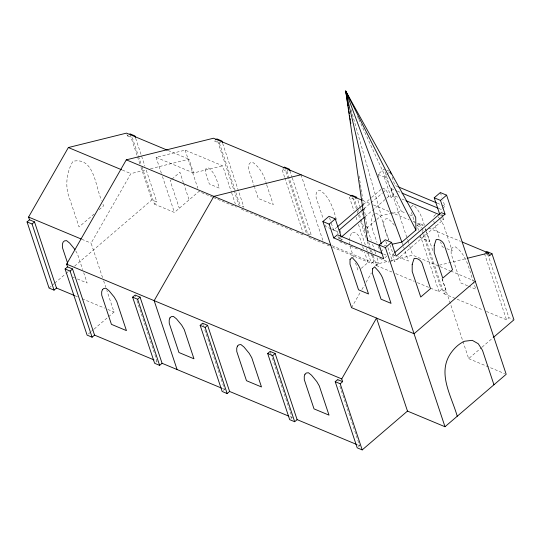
<?xml version="1.0" encoding="UTF-8"?>
<svg xmlns="http://www.w3.org/2000/svg" width="541" height="541" viewBox="0 0 541 541"><rect width="100%" height="100%" fill="white"/><g stroke="black" fill="none" stroke-linecap="round" stroke-linejoin="round"><path stroke-width="0.41" stroke-dasharray="2.71 2.03" d="M349.493 240.515L349.675 238.229L351.636 232.305C357.824 231.501 360.631 238.405 361.598 243.328M373.398 214.04C368.468 223.413 374.189 233.448 377.03 242.449M102.56 277.594L91.104 243.146L130.888 173.62L146.442 169.766M351.535 307.646L360.238 292.438M361.895 289.543L364.384 285.195M366.041 282.301L371.424 272.887M375.569 265.645L376.401 264.197L390.122 260.789M411.228 206.98L413.25 204.978C419.863 210.591 422.656 219.031 424.915 227.098M433.733 216.373L435.762 214.371M126.939 134.499L127.399 135.879L129.238 134.303M94.107 214.006L79.047 226.916L67.875 193.333C65.42 182.506 67.307 170.855 72.947 161.313C94.851 156.444 95.378 187.835 101.661 200.339M99.125 209.698L103.52 205.932L102.722 203.531M171.362 179.646L170.138 180.694L179.301 208.251M171.97 179.125L179.93 172.302L183.331 182.54M49.048 288.049L51.605 285.858M52.24 285.31L54.161 283.667M54.797 283.119L65.65 273.814M66.293 273.266L68.207 271.623M74.59 266.152L151.845 199.913L156.849 202.003L154.401 204.099L141.681 165.857M214.398 140.985L219.403 143.067L220.627 142.019M154.401 204.099L174.412 212.451L198.885 191.467L212.667 197.215M88.379 334.02L90.942 331.822M91.585 331.268L93.512 329.625M94.148 329.07L114.023 312.035L106.827 290.409M284.573 177.123L281.922 169.157L286.926 171.247L288.15 170.199M155.849 362.24L157.073 361.192L154.753 360.225M378.977 177.38L377.956 174.324L384.076 169.076L407.684 240.042M377.956 174.324L384.211 176.927L387.883 173.783M388.492 173.255L390.332 171.686M331.302 223.176L333.594 230.067L336.773 227.342M363.471 204.451L371.099 197.911M371.735 197.364L381.905 188.647M364.046 208.738L370.402 203.288M371.038 202.747L382.48 192.934M383.116 192.386L386.294 189.661L388.587 196.552L391.089 197.593L393.53 195.497L398.149 197.424M393.53 195.497L391.244 188.606L393.077 187.037M339.126 236.992L339.633 238.52L340.904 237.431M365.06 216.718L386.044 198.736M386.68 198.189L388.587 196.552M340.303 241.137L342.135 239.562L341.344 237.181M367.312 233.245L367.217 227.666L376.157 220.004M376.8 219.457L381.27 215.622L391.711 213.397M361.26 268.322L367.988 262.554L364.526 252.14M380.837 251.538L384.509 248.387M223.372 390.419L224.596 389.371L204.714 329.611M332.499 247.217L371.451 263.467L373.899 261.371L378.896 263.46L376.448 265.557L373.27 255.994M418.565 230.29L416.976 225.509L419.424 223.413L424.421 225.496M384.969 257.739L386.801 256.17M442.484 208.427L444.932 206.331L442.896 200.211M442.842 217.212L443.606 219.511L394.653 261.479L392.36 254.588L394.267 252.951M390.318 262.006L392.151 260.431L394.653 261.479M290.896 418.592L292.12 417.544L271.183 354.598M417.361 282.625L438.974 291.646L441.422 289.543L446.426 291.633L443.978 293.729L423.569 232.373M358.426 446.765L359.65 445.716L339.768 385.956M486.433 311.447L506.498 319.819L508.946 317.723L512.523 319.21M441.997 278.453L468.668 358.629L481.422 347.694M482.065 347.146L492.905 337.848M161.387 173.309L156.079 157.336L185.137 150.134L222.649 165.783L231.372 192.014M150.533 168.751L189.005 159.21L193.59 172.992L222.649 165.783M390.927 260.593L412.722 255.19L437.73 265.624L438.264 267.227M439.373 265.218L466.437 258.503M392.516 213.228L401.354 211.342L405.885 213.235M384.205 245.898L386.612 245.384M375.542 213.397L377.821 214.101L379.965 215.805L381.493 218.037L388.952 240.461M386.856 170.232L388.938 171.105M397.993 186.746L394.91 185.462L391.86 176.278M437.236 203.118L441.084 204.728M441.855 205.046L444.932 206.331M391.244 188.606L396.627 190.858M397.398 191.176L400.475 192.461M438.954 208.515L441.26 209.482L442.024 211.774M382.541 188.099L386.294 189.661M401.997 199.027L404.31 199.994M440.475 215.081L442.781 216.048M441.727 218.726L443.606 219.511M409.665 214.811L414.203 216.704M362.504 200.407L370.281 203.653M373.398 204.951L389.743 211.774M390.521 212.099L409.199 219.889M413.087 221.512L423.211 225.732M428.655 228.011L460.567 241.327M416.976 225.509L421.98 227.592M486.643 254.574L488.07 255.176M419.708 237.337L429.71 241.509L426.518 231.9L432.908 250.997M443.755 247.372L442.213 246.73L440.617 241.922M446.832 248.657L452.222 250.902L443.694 225.279L440.421 219.639M168.163 150.513L189.005 159.21M127.399 135.879L132.403 137.969L138.232 155.497M440.029 266.585L449.984 270.737M450.748 271.055L473.713 280.637M331.065 228.816L325.81 226.625L325.283 225.049M331.809 229.134L337.814 231.636M394.835 255.426L393.334 254.804L390.183 245.33M397.838 256.677L408.34 261.06L404.661 250.01M467.613 285.797L460.858 282.977L451.147 253.77L451.113 250.429L451.823 248.353L453.135 247.122L455.299 246.838C466.741 254.608 469.013 269.229 473.24 281.34M468.364 286.108L475.864 289.239L473.503 282.132M333.594 230.067L337.341 231.629L338.105 233.928M392.36 254.588L394.612 255.528M156.079 157.336L193.59 172.992M383.569 254.04L386.646 255.325M339.633 238.52L342.135 239.562M339.687 241.665L346.612 244.552M350.46 246.155L357.385 249.049M360.462 250.334L362.774 251.295M366.622 252.897L374.318 256.109M379.701 258.361L388.938 262.209M332.066 245.695L376.401 264.197M213.431 197.533L236.397 207.122M241.401 209.205L293.121 230.784M296.204 232.075L303.927 235.294M308.925 237.377L326.27 244.62M327.048 244.945L329.381 245.918M376.448 265.557L391.887 271.995M395.748 273.604L414.278 281.334M443.978 293.729L483.343 310.155M122.394 170.077L130.888 173.62M468.668 358.629L504.652 373.642M81.84 239.278L91.104 243.146M72.886 277.073L74.381 277.702M77.383 278.953L87.142 283.017L83.727 272.759M75.158 295.819L77.485 296.793M82.151 298.74L104.69 308.147M107.801 309.438L114.023 312.035M222.263 388.391L224.596 389.371M289.807 416.577L292.12 417.544M357.33 444.749L359.65 445.716M438.136 216.785L439.989 218.983M394.396 225.184L390.859 221.141L387.775 218.665L385.605 218.949L384.293 220.18L383.583 222.256L383.616 225.59L388.343 239.805M75.733 250.889L77.424 253.81L82.672 269.601M357.432 116.369L358.494 118.668M358.845 119.433L401.354 211.342M487.745 253.972L508.946 317.723M484.499 253.682L506.498 319.819M440.347 192.555L441.875 197.147M441.821 214.155L442.585 216.447M433.693 221.1L439.556 238.723M426.281 231.075L425.219 227.889L426.247 231.102M442.186 278.885L446.426 291.633M422.244 228.39L423.299 231.582M419.424 223.413L421.013 228.194M422.075 231.379L422.866 233.766M423.136 234.564L441.422 289.543M420.154 235.071L438.974 291.646M411.451 212.512L414.649 222.121M407.948 240.833L408.746 243.227M409.808 246.419L412.722 255.19M384.211 176.927L391.089 197.593M402.301 242.902L403.349 246.06M403.613 246.852L404.404 249.218M385.807 241.354L386.862 244.539M387.924 247.717L392.151 260.431M378.362 246.453L379.958 251.261M357.959 200.508L360.347 207.683M360.61 208.474L361.672 211.666M361.936 212.464L363.261 216.447M366.44 226.01L371.214 240.353M372.539 244.336L374.656 250.706M374.92 251.504L375.718 253.898M377.043 257.881L378.896 263.46M357.364 208.184L354.45 199.419L349.452 197.33L353.956 210.882M357.635 208.982L358.426 211.375M359.488 214.561L360.813 218.544M361.077 219.342L365.053 231.291M368.766 242.449L370.355 247.23M371.417 250.415L372.208 252.809M352.691 197.627L356.932 210.375M357.195 211.173L358.257 214.358M358.521 215.156L360.38 220.735M360.644 221.533L365.946 237.465M367.271 241.448L369.659 248.623M369.922 249.415L371.511 254.196M371.775 254.994L373.899 261.371M356.073 217.252L357.398 221.235M358.46 224.427L365.351 245.141M366.413 248.326L367.211 250.72M368.265 253.905L371.451 263.467M362.659 246.534L363.457 248.934M349.939 246.121L353.672 257.333M355.532 262.94L358.196 270.946M336.353 219.47C333.263 208.86 329.915 197.066 320.252 190.486L318.081 190.77L316.769 192.001L316.059 194.084L316.093 197.418L323.187 218.733M340.025 230.52L340.816 232.887M337.902 236.302L338.666 238.601M329.516 217.82L331.045 222.412M301.012 174.75L322.869 240.434M289.902 170.74L292.025 177.117M292.289 177.915L311.373 235.281L306.368 233.198L285.168 169.448M286.926 171.247L308.133 234.99M284.837 177.921L303.129 232.9M337.645 379.586L338.179 381.175M266.463 184.19C264.407 175.676 259.978 167.473 252.721 162.314L250.557 162.598L249.245 163.828L248.535 165.904L248.569 169.245L254.344 186.611M266.727 184.975L273.293 204.714L258.287 198.452L254.608 187.402M222.642 143.365L243.849 207.108L238.845 205.019L234.605 192.271M219.403 143.067L240.339 206.02M217.644 141.275L234.341 191.473M231.636 192.812L235.342 203.937M270.121 351.407L270.919 353.8M185.137 150.134L197.823 188.288M183.595 183.325L189.093 199.859M162.456 176.508L174.412 212.451M202.598 323.234L203.389 325.621M135.642 138.259L144.92 166.148M146.246 170.131L156.849 202.003M138.496 156.295L141.411 165.059M130.111 134.581L137.265 156.092M137.536 156.89L139.916 164.058M140.978 167.243L151.845 199.913M135.074 295.061L135.602 296.651M136.927 300.634L156.809 360.401M103.629 280.793L105.759 287.203M351.048 109.695L381.27 215.622M359.102 176.035L359.623 179.369M359.751 180.2L361.719 192.691M361.848 193.529L367.217 227.666M349.371 242.037L349.675 245.316M205.938 168.86L205.485 172.464L209.306 183.947L219.308 188.126C217.063 180.789 215.014 172.437 208.258 167.852L206.811 168.035L205.938 168.86"/><path stroke-width="0.81" d="M74.381 295.494L56.501 288.035L34.502 221.898L29.498 219.815L28.578 217.056L68.362 147.537L126.486 133.127L167.392 150.195M153.982 359.907L94.547 335.109L72.548 268.972L67.544 266.882L66.631 264.13L126.303 159.845L213.479 138.226L361.719 200.082M342.649 381.669L337.645 379.586L335.204 381.682L340.201 383.772L342.649 381.669L341.736 378.916L376.543 318.081L407.481 411.086L444.993 426.734L506.187 374.277L446.602 195.166L440.347 192.555L434.227 197.796L439.786 214.493M56.501 288.035L54.053 290.132L49.048 288.049L27.05 221.911L29.498 219.815M27.05 221.911L32.054 224.001L34.502 221.898M94.547 335.109L92.098 337.205L87.101 335.116L65.096 268.985L67.544 266.882M215.622 139.936L216.846 138.888L221.851 140.971L222.378 142.567M65.096 268.985L70.1 271.068L72.548 268.972M162.07 363.282L159.629 365.378L154.625 363.295L132.626 297.158L135.074 295.061L140.072 297.144L162.07 363.282L221.479 388.066M283.146 168.109L284.37 167.061L289.374 169.144L289.902 170.74M132.626 297.158L137.624 299.247L140.072 297.144M229.6 391.454L227.152 393.557L222.148 391.468L200.15 325.33L202.598 323.234L207.602 325.324L229.6 391.454L288.265 415.934M350.676 196.282L351.893 195.233L356.898 197.323L355.674 198.371M475.248 281.279L414.061 333.736L351.535 307.646L322.889 221.533L329.009 216.285L335.258 218.895L341.08 236.383M200.15 325.33L205.154 327.42L207.602 325.324M322.889 221.533L329.138 224.143L335.258 218.895M337.408 226.794L362.835 204.992M339.248 229.993L363.41 209.286M329.138 224.143L333.723 237.918L337.395 234.774L382.027 253.398M341.54 236.884L364.424 217.266M333.723 237.918L383.745 258.787L379.16 245.012L385.28 239.764L391.528 242.375L396.113 256.157L445.067 214.189L440.482 200.407L434.227 197.796M379.16 245.012L385.415 247.622L391.528 242.375M440.482 200.407L446.602 195.166M297.124 419.633L294.676 421.73L289.672 419.64L267.673 353.51L270.121 351.407L275.126 353.496L297.124 419.633L356.56 444.432M392.239 244.187L401.875 242.131L415.928 230.087L415.711 217.333L345.74 91.098L367.434 240.42L379.525 245.465M267.673 353.51L272.678 355.593L275.126 353.496M394.903 252.41L441.314 212.62L445.067 214.189M485.723 252.633L486.947 251.585L491.952 253.668L513.95 319.805L493.541 337.3M491.952 253.668L489.504 255.771L488.584 253.012L462.122 241.976M335.204 381.682L357.202 447.82L362.2 449.902L407.481 411.086M301.012 174.75L213.837 196.369L154.165 300.654L177.076 369.544M467.262 258.3L488.584 253.012M398.758 187.064L436.465 202.801M402.017 193.103L438.183 208.197M405.845 200.637L439.705 214.763M129.847 133.783L134.851 135.865L135.378 137.461M126.303 159.845L330.51 245.046M68.362 147.537L121.624 169.759M28.578 217.056L81.069 238.96M66.631 264.13L341.736 378.916M74.888 249.428L69.661 243.098L66.57 240.623L64.406 240.907L63.094 242.138L62.384 244.214L62.418 247.548L67.666 263.339M415.928 230.087L345.74 91.098L348.1 106.083M347.863 95.689L345.74 91.098L381.222 243.944M401.875 242.131L345.74 91.098L346.429 93.519M493.947 384.773L482.491 350.325L478.258 343.731L472.252 340.323L464.57 341.236A31.831 21.085 -67.4 0 0 451.038 352.84C436.729 373.053 451.512 395.931 457.233 416.245M390.332 171.686L391.096 173.979M385.415 247.622L444.993 426.734M340.201 383.772L362.2 449.902M272.678 355.593L294.676 421.73M205.154 327.42L227.152 393.557M137.624 299.247L159.629 365.378M70.1 271.068L92.098 337.205M32.054 224.001L54.053 290.132M348.357 107.754L348.62 109.417M348.884 111.081L349.276 113.583M349.54 115.247L349.797 116.91M350.061 118.58L350.325 120.244M350.588 121.908L350.845 123.571M367.393 238.033L367.434 240.42M412.201 264.319L412.195 271.406L420.722 297.036L430.514 288.637L421.987 263.014C420.513 260.147 417.503 257.901 414.163 258.388L412.201 264.319M434.227 245.438L434.227 252.519L442.748 278.148L452.54 269.756L444.012 244.126C442.538 241.266 439.529 239.014 436.188 239.507L434.227 245.438M350.034 259.443L349.993 264.17L358.521 289.793L368.522 293.973L359.995 268.343L358.453 265.327L356.289 262.047L352.063 257.435L350.034 259.443M372.546 268.83L372.506 273.563L381.026 299.187L391.035 303.359L382.507 277.736L380.965 274.72L378.795 271.44L374.568 266.828L372.546 268.83M102.391 289.733L101.681 291.809L101.715 295.143L111.432 324.35L126.438 330.612L116.721 301.405L114.185 297.023L108.957 290.686L105.874 288.218L103.703 288.495L102.391 289.733M169.915 317.905L169.205 319.981L169.238 323.315L178.956 352.529L193.962 358.791L184.244 329.577L181.715 325.202L176.481 318.865L173.397 316.39L171.226 316.674L169.915 317.905M237.445 346.078L236.735 348.154L236.769 351.494L246.48 380.702L261.486 386.964L251.775 357.757L249.239 353.374L244.005 347.038L240.921 344.563L238.757 344.847L237.445 346.078M304.968 374.257L304.258 376.333L304.292 379.667L314.01 408.874L329.016 415.136L319.298 385.929L316.762 381.547L311.535 375.211L308.451 372.742L306.28 373.02L304.968 374.257"/></g></svg>
